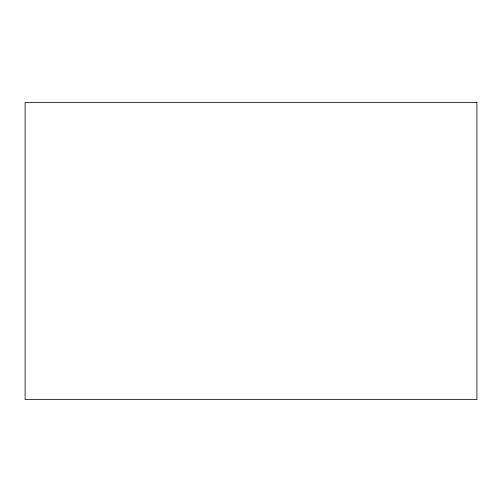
<?xml version="1.0" encoding="UTF-8"?>
<svg xmlns="http://www.w3.org/2000/svg" width="502" height="502" viewBox="0 0 502 502"><rect width="100%" height="100%" fill="white"/><g stroke="black" fill="none" stroke-linecap="round" stroke-linejoin="round"><path stroke-width="0.75" d="M476.9 102.458L25.1 102.458L25.1 399.542L476.9 399.542L476.9 102.458"/></g></svg>
